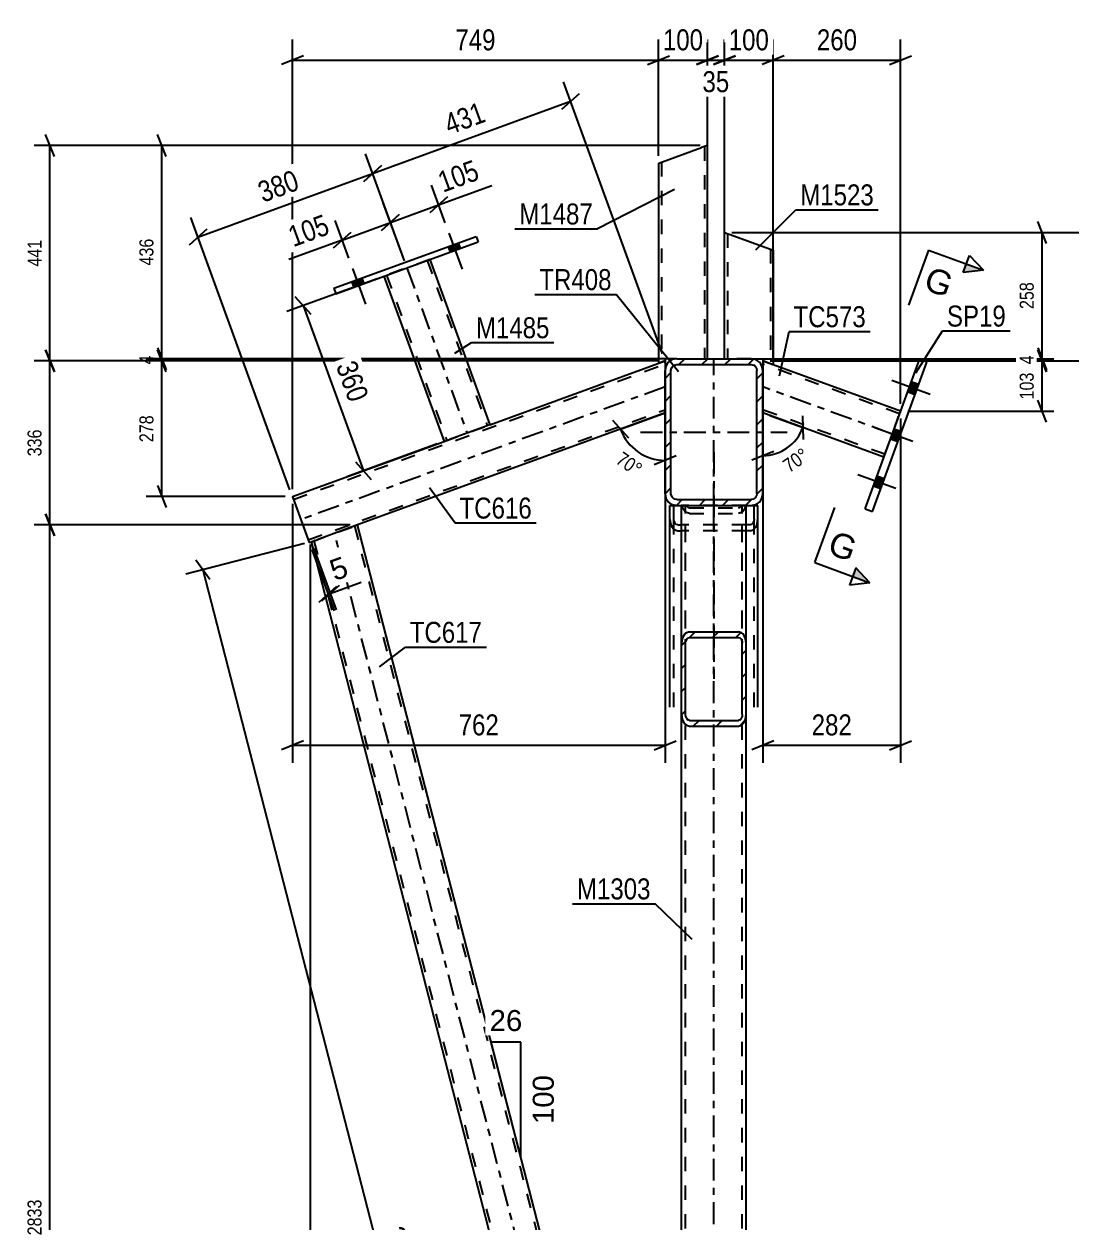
# Model space of a CAD drawing. Header units: millimetres. Extents: x 0 to 1189, y 0 to 841.
# Drawn here: x 122 to 264.8, y 187.4 to 350.7 of the extents above; entities that cross this region are included whole.
import ezdxf

# ---------------------------------------------------------------- set-up
doc = ezdxf.new("R2010")
doc.units = ezdxf.units.MM
doc.linetypes.add('DXK_LINE_DOT2', pattern=[3.9198, 1.9599, -1.9599])
doc.linetypes.add('DXK_LINE_DOT3', pattern=[5.9187, 2.979, -0.9799, 0.9799, -0.9799])
doc.styles.add('Arial', font='ARIAL.TTF', dxfattribs={"height": 0.2})
doc.styles.add('Arial Narrow', font='ARIALN.TTF', dxfattribs={"height": 0.2})

# ---------------------------------------------------------------- blocks, each defined once
blk = doc.blocks.new('Part-814467843-2457 - 2437')
at = {"color": 2, "linetype": 'Continuous'}
for p, q in [((210.14, 257.6), (210.14, 285.08)), ((210.14, 285.08), (211.08, 285.08)), ((210.68, 283.2), (210.68, 285.08)), ((221.21, 285.08), (221.61, 285.08)), ((221.61, 283.2), (221.61, 285.08)), ((221.61, 285.08), (222.14, 285.08)), ((222.14, 257.6), (222.14, 285.08)), ((210.14, 283.2), (210.23, 282.6)), ((210.72, 282.9), (210.68, 283.2)), ((221.61, 283.2), (221.57, 282.9)), ((222.06, 282.6), (222.14, 283.2)), ((210.8, 281.76), (211.21, 281.64)), ((211.21, 282.42), (211.01, 282.48)), ((211.21, 282.42), (211.74, 282.42)), ((211.21, 281.64), (211.74, 281.64)), ((221.08, 282.42), (220.54, 282.42)), ((221.08, 281.64), (220.54, 281.64)), ((221.28, 282.48), (221.08, 282.42)), ((221.08, 281.64), (221.49, 281.76))]:
    blk.add_line(p, q, dxfattribs=at)
at = {"color": 7, "linetype": 'DXK_LINE_DOT2'}
for p, q in [((211.08, 285.08), (221.21, 285.08)), ((221.61, 285.08), (221.83, 285.08)), ((210.68, 257.6), (210.68, 283.2)), ((221.61, 257.6), (221.61, 283.2)), ((220.54, 282.42), (211.74, 282.42)), ((220.54, 281.64), (211.74, 281.64))]:
    blk.add_line(p, q, dxfattribs=at)
at = {"color": 2, "linetype": 'Continuous'}
for centre, radius, start, end in [((211.6, 282.93), 1.42, 193.2949, 235.5336), ((211.41, 283.06), 0.709, 193.2949, 235.5336), ((220.88, 283.06), 0.709, 304.4664, 346.7051), ((220.68, 282.93), 1.42, 304.4664, 346.7051)]:
    blk.add_arc(centre, radius, start, end, dxfattribs=at)
blk = doc.blocks.new('Part-814467843-2467 - 2437')
at = {"color": 7, "linetype": 'DXK_LINE_DOT2'}
for p, q in [((158.8, 285.9), (209.48, 304.36)), ((209.48, 304.54), (209.48, 304.79)), ((209.48, 303.48), (209.48, 297.69)), ((160.81, 280.39), (209.48, 298.12)), ((179.34, 293.81), (185.6, 296.09)), ((158.66, 286.28), (158.69, 286.22)), ((158.69, 286.22), (158.75, 286.06)), ((161.25, 280.13), (167.55, 282.42))]:
    blk.add_line(p, q, dxfattribs=at)
at = {"color": 2, "linetype": 'Continuous'}
for p, q in [((185.6, 296.09), (209.48, 304.79)), ((209.48, 304.79), (209.48, 304.72)), ((209.48, 304.72), (209.48, 304.54)), ((209.48, 304.54), (209.48, 303.48)), ((209.48, 297.69), (167.55, 282.42)), ((158.66, 286.28), (179.34, 293.81)), ((158.66, 286.28), (158.94, 285.53)), ((158.94, 285.53), (160.95, 280.02)), ((160.95, 280.02), (161.25, 280.13))]:
    blk.add_line(p, q, dxfattribs=at)
at = {"color": 7, "linetype": 'DXK_LINE_DOT3'}
blk.add_line((209.48, 301.24), (159.81, 283.15), dxfattribs=at)
blk = doc.blocks.new('Bolt-814467843-2628 - 2437')
at = {"linetype": 'Continuous'}
for points in [[(181.27, 320.87), (179.89, 320.37), (180.16, 319.62), (181.54, 320.12)], [(168.11, 316.08), (166.73, 315.58), (167.01, 314.83), (168.38, 315.33)]]:
    blk.add_hatch(color=1, dxfattribs=at).paths.add_polyline_path(points)
at = {"color": 1, "linetype": 'Continuous'}
for p, q in [((180.01, 322.19), (181.79, 317.3)), ((179.89, 320.37), (180.16, 319.62)), ((181.27, 320.87), (181.54, 320.12)), ((166.85, 317.4), (168.63, 312.51)), ((166.73, 315.58), (167.01, 314.83)), ((168.11, 316.08), (168.38, 315.33))]:
    blk.add_line(p, q, dxfattribs=at)
blk = doc.blocks.new('Part-814467843-2532 - 2437')
at = {"color": 2, "linetype": 'Continuous'}
for p, q in [((222.81, 304.79), (222.81, 303.94)), ((222.81, 303.94), (222.81, 303.48)), ((241.6, 297.95), (224.24, 304.27)), ((239.32, 291.68), (222.81, 297.69))]:
    blk.add_line(p, q, dxfattribs=at)
at = {"color": 7, "linetype": 'DXK_LINE_DOT2'}
for p, q in [((224.24, 304.27), (222.81, 304.79)), ((222.81, 304.79), (222.81, 304.72)), ((222.81, 304.72), (222.81, 304.36)), ((241.47, 297.57), (222.81, 304.36)), ((222.81, 303.48), (222.81, 297.69)), ((239.46, 292.06), (222.81, 298.12)), ((239.32, 291.68), (241.6, 297.95))]:
    blk.add_line(p, q, dxfattribs=at)
at = {"color": 7, "linetype": 'DXK_LINE_DOT3'}
blk.add_line((240.46, 294.82), (222.81, 301.24), dxfattribs=at)
blk = doc.blocks.new('Part-814467843-2537 - 2437')
at = {"color": 2, "linetype": 'Continuous'}
for p, q in [((236.76, 284.63), (244.17, 305)), ((237.76, 284.27), (245.17, 304.63)), ((245.17, 304.63), (244.17, 305)), ((236.76, 284.63), (237.76, 284.27))]:
    blk.add_line(p, q, dxfattribs=at)
blk = doc.blocks.new('Part-814467843-2538 - 2437')
at = {"linetype": 'Continuous'}
h = blk.add_hatch(dxfattribs=at)
h.set_pattern_fill('', scale=0.7, style=0, pattern_type=0)
h.set_pattern_definition([(45, (211.744, 256.5595), (-1.57154, 1.57154), [])])
h.paths.add_polyline_path([(211.74, 266.29), (211.74, 256.56), (211.83, 255.96), (212.06, 255.46), (212.4, 255.12), (212.81, 255), (219.48, 255), (219.89, 255.12), (220.23, 255.46), (220.46, 255.96), (220.54, 256.56), (220.54, 266.29), (220.46, 266.89), (220.23, 267.39), (219.89, 267.73), (219.48, 267.85), (212.81, 267.85), (212.4, 267.73), (212.06, 267.39), (211.83, 266.89)])
h.paths.add_polyline_path([(212.43, 266.84), (212.61, 267.01), (212.81, 267.07), (219.48, 267.07), (219.68, 267.01), (219.85, 266.84), (219.97, 266.59), (220.01, 266.29), (220.01, 256.56), (219.97, 256.26), (219.85, 256.01), (219.68, 255.84), (219.48, 255.78), (212.81, 255.78), (212.61, 255.84), (212.43, 256.01), (212.32, 256.26), (212.28, 256.56), (212.28, 266.29), (212.32, 266.59)])
at = {"color": 7, "linetype": 'DXK_LINE_DOT3'}
blk.add_line((216.14, 292.36), (216.14, 261.43), dxfattribs=at)
at = {"color": 2, "linetype": 'Continuous'}
for p, q in [((211.74, 266.29), (211.74, 285.08)), ((220.54, 266.29), (220.54, 285.08)), ((211.83, 266.89), (211.74, 266.29)), ((211.74, 256.56), (211.74, 266.29)), ((212.28, 266.29), (212.32, 266.59)), ((212.28, 256.56), (212.28, 266.29)), ((212.81, 267.85), (212.4, 267.73)), ((212.61, 267.01), (212.81, 267.07)), ((212.81, 267.85), (219.48, 267.85)), ((212.81, 267.07), (219.48, 267.07)), ((219.89, 267.73), (219.48, 267.85)), ((219.48, 267.07), (219.68, 267.01)), ((219.97, 266.59), (220.01, 266.29)), ((220.01, 256.56), (220.01, 266.29)), ((220.54, 266.29), (220.46, 266.89)), ((220.54, 256.56), (220.54, 266.29)), ((211.74, 256.56), (211.83, 255.96)), ((212.32, 256.26), (212.28, 256.56)), ((220.01, 256.56), (219.97, 256.26)), ((220.46, 255.96), (220.54, 256.56)), ((212.4, 255.12), (212.81, 255)), ((212.81, 255.78), (212.61, 255.84)), ((212.81, 255.78), (219.48, 255.78)), ((212.81, 255), (219.48, 255)), ((219.68, 255.84), (219.48, 255.78)), ((219.48, 255), (219.89, 255.12))]:
    blk.add_line(p, q, dxfattribs=at)
at = {"color": 7, "linetype": 'DXK_LINE_DOT2'}
for p, q in [((211.74, 285.08), (220.54, 285.08)), ((211.83, 284.94), (211.81, 285.08)), ((212.28, 256.56), (212.28, 285.08)), ((212.39, 285.08), (212.43, 284.98)), ((212.43, 284.98), (212.61, 284.82)), ((212.61, 284.82), (212.81, 284.76)), ((212.81, 284.76), (219.48, 284.76)), ((219.48, 284.76), (219.68, 284.82)), ((219.68, 284.82), (219.85, 284.98)), ((219.85, 284.98), (219.9, 285.08)), ((220.01, 256.56), (220.01, 285.08)), ((220.48, 285.08), (220.46, 284.94)), ((212.81, 283.98), (212.4, 284.1)), ((212.81, 283.98), (219.48, 283.98)), ((219.89, 284.1), (219.48, 283.98)), ((211.74, 256.56), (211.74, 266.29)), ((220.54, 256.56), (220.54, 266.29))]:
    blk.add_line(p, q, dxfattribs=at)
for centre, start, end in [((213.2, 285.26), 193.2949, 235.5336), ((219.08, 285.26), 304.4664, 346.7051)]:
    blk.add_arc(centre, 1.42, start, end, dxfattribs=at)
at = {"color": 2, "linetype": 'Continuous'}
for centre, radius, start, end in [((213.2, 266.56), 1.42, 124.4664, 166.7051), ((213.01, 266.43), 0.709, 124.4664, 166.7051), ((219.28, 266.43), 0.709, 13.2949, 55.5336), ((219.08, 266.56), 1.42, 13.2949, 55.5336), ((213.2, 256.29), 1.42, 193.2949, 235.5336), ((213.01, 256.42), 0.709, 193.2949, 235.5336), ((219.28, 256.42), 0.709, 304.4664, 346.7051), ((219.08, 256.29), 1.42, 304.4664, 346.7051)]:
    blk.add_arc(centre, radius, start, end, dxfattribs=at)
blk = doc.blocks.new('Bolt-814467843-2550 - 2437')
at = {"linetype": 'Continuous'}
for points in [[(243.55, 300.18), (244.05, 301.56), (243.05, 301.93), (242.55, 300.55)], [(243.55, 300.18), (244.05, 301.56), (243.05, 301.93), (242.55, 300.55)], [(243.55, 300.18), (244.05, 301.56), (243.05, 301.93), (242.55, 300.55)], [(241.22, 293.76), (241.72, 295.14), (240.72, 295.5), (240.21, 294.13)], [(241.22, 293.76), (241.72, 295.14), (240.72, 295.5), (240.21, 294.13)], [(238.88, 287.34), (239.38, 288.72), (238.38, 289.08), (237.88, 287.7)], [(238.88, 287.34), (239.38, 288.72), (238.38, 289.08), (237.88, 287.7)], [(238.88, 287.34), (239.38, 288.72), (238.38, 289.08), (237.88, 287.7)]]:
    blk.add_hatch(color=1, dxfattribs=at).paths.add_polyline_path(points)
at = {"color": 1, "linetype": 'Continuous'}
for p, q in [((245.62, 300.21), (240.42, 302.1)), ((245.62, 300.21), (240.42, 302.1)), ((245.62, 300.21), (240.42, 302.1)), ((244.05, 301.56), (243.05, 301.93)), ((244.05, 301.56), (243.05, 301.93)), ((244.05, 301.56), (243.05, 301.93)), ((243.55, 300.18), (242.55, 300.55)), ((243.55, 300.18), (242.55, 300.55)), ((243.55, 300.18), (242.55, 300.55)), ((243.28, 293.79), (238.08, 295.68)), ((243.28, 293.79), (238.08, 295.68)), ((241.22, 293.76), (240.21, 294.13)), ((241.22, 293.76), (240.21, 294.13)), ((241.72, 295.14), (240.72, 295.5)), ((241.72, 295.14), (240.72, 295.5)), ((240.95, 287.37), (235.75, 289.26)), ((240.95, 287.37), (235.75, 289.26)), ((240.95, 287.37), (235.75, 289.26)), ((238.88, 287.34), (237.88, 287.7)), ((238.88, 287.34), (237.88, 287.7)), ((238.88, 287.34), (237.88, 287.7)), ((239.38, 288.72), (238.38, 289.08)), ((239.38, 288.72), (238.38, 289.08)), ((239.38, 288.72), (238.38, 289.08))]:
    blk.add_line(p, q, dxfattribs=at)
blk = doc.blocks.new('Part-814467843-2674 - 2437')
at = {"color": 2, "linetype": 'Continuous'}
for p, q in [((217.57, 305.08), (217.57, 322.3)), ((217.57, 322.3), (217.63, 322.28)), ((217.63, 322.28), (217.81, 322.22)), ((217.81, 322.22), (218.37, 322.01)), ((218.37, 322.01), (224.24, 319.87)), ((224.24, 319.87), (224.24, 304.27)), ((221.21, 305.08), (222.81, 305.08)), ((222.81, 305.08), (222.81, 304.79)), ((222.81, 304.79), (224.18, 304.29)), ((224.24, 304.27), (224.18, 304.29))]:
    blk.add_line(p, q, dxfattribs=at)
at = {"color": 7, "linetype": 'DXK_LINE_DOT2'}
for p, q in [((217.81, 322.22), (218.22, 322.07)), ((217.97, 322.16), (217.97, 305.08)), ((217.97, 322.16), (218, 322.14)), ((218.07, 322.12), (218.37, 322.01)), ((223.84, 320.02), (223.84, 304.41)), ((221.21, 305.08), (217.57, 305.08))]:
    blk.add_line(p, q, dxfattribs=at)
blk = doc.blocks.new('Part-814467843-2551 - 2437')
at = {"color": 2, "linetype": 'Continuous'}
for p, q in [((164.29, 314.69), (183.71, 321.76)), ((164.56, 313.94), (183.98, 321.01)), ((183.71, 321.76), (183.98, 321.01)), ((164.29, 314.69), (164.56, 313.94))]:
    blk.add_line(p, q, dxfattribs=at)
blk = doc.blocks.new('Part-814467843-2633 - 2437')
at = {"color": 7, "linetype": 'DXK_LINE_DOT2'}
for p, q in [((220.54, 285.08), (211.74, 285.08)), ((211.74, 256.56), (211.74, 285.08)), ((212.28, 92.41), (212.28, 285.08)), ((220.01, 92.41), (220.01, 285.08)), ((220.54, 256.56), (220.54, 285.08)), ((211.74, 92.41), (211.74, 120.93)), ((220.54, 92.41), (220.54, 120.93)), ((220.54, 92.41), (211.74, 92.41))]:
    blk.add_line(p, q, dxfattribs=at)
at = {"color": 7, "linetype": 'DXK_LINE_DOT3'}
blk.add_line((216.14, 92.41), (216.14, 285.08), dxfattribs=at)
at = {"color": 2, "linetype": 'Continuous'}
for p, q in [((211.74, 120.93), (211.74, 256.56)), ((220.54, 120.93), (220.54, 256.56))]:
    blk.add_line(p, q, dxfattribs=at)
blk = doc.blocks.new('Part-814467843-2577 - 2437')
at = {"linetype": 'Continuous'}
h = blk.add_hatch(dxfattribs=at)
h.set_pattern_fill('', scale=0.7, style=0, pattern_type=0)
h.set_pattern_definition([(45, (209.4774, 286.6787), (-1.57154, 1.57154), [])])
h.paths.add_polyline_path([(209.48, 303.48), (209.48, 286.68), (209.6, 286.07), (209.95, 285.55), (210.47, 285.2), (211.08, 285.08), (221.21, 285.08), (221.82, 285.2), (222.34, 285.55), (222.69, 286.07), (222.81, 286.68), (222.81, 303.48), (222.69, 304.09), (222.34, 304.61), (221.82, 304.96), (221.21, 305.08), (211.08, 305.08), (210.47, 304.96), (209.95, 304.61), (209.6, 304.09)])
h.paths.add_polyline_path([(210.51, 304.04), (210.77, 304.22), (211.08, 304.28), (221.21, 304.28), (221.52, 304.22), (221.78, 304.04), (221.95, 303.78), (222.01, 303.48), (222.01, 286.68), (221.95, 286.37), (221.78, 286.11), (221.52, 285.94), (221.21, 285.88), (211.08, 285.88), (210.77, 285.94), (210.51, 286.11), (210.34, 286.37), (210.28, 286.68), (210.28, 303.48), (210.34, 303.78)])
at = {"color": 2, "linetype": 'Continuous'}
for p, q in [((209.6, 304.09), (209.48, 303.48)), ((211.08, 305.08), (210.47, 304.96)), ((210.77, 304.22), (211.08, 304.28)), ((211.08, 305.08), (221.21, 305.08)), ((211.08, 304.28), (221.21, 304.28)), ((221.82, 304.96), (221.21, 305.08)), ((221.21, 304.28), (221.52, 304.22)), ((222.81, 303.48), (222.69, 304.09)), ((209.48, 286.68), (209.48, 303.48)), ((210.28, 303.48), (210.34, 303.78)), ((210.28, 286.68), (210.28, 303.48)), ((221.95, 303.78), (222.01, 303.48)), ((222.01, 286.68), (222.01, 303.48)), ((222.81, 286.68), (222.81, 303.48)), ((209.48, 286.68), (209.6, 286.07)), ((210.34, 286.37), (210.28, 286.68)), ((211.08, 285.88), (210.77, 285.94)), ((211.08, 285.88), (221.21, 285.88)), ((221.52, 285.94), (221.21, 285.88)), ((222.01, 286.68), (221.95, 286.37)), ((222.69, 286.07), (222.81, 286.68)), ((210.47, 285.2), (211.08, 285.08)), ((211.08, 285.08), (221.21, 285.08)), ((221.21, 285.08), (221.82, 285.2))]:
    blk.add_line(p, q, dxfattribs=at)
at = {"color": 7, "linetype": 'DXK_LINE_DOT3'}
for p, q in [((216.14, 285.08), (216.14, 305.08)), ((206.14, 295.08), (226.14, 295.08))]:
    blk.add_line(p, q, dxfattribs=at)
at = {"color": 2, "linetype": 'Continuous'}
for centre, radius, start, end in [((211.08, 303.48), 1.6, 112.5, 157.5), ((211.08, 303.48), 0.8, 112.5, 157.5), ((221.21, 303.48), 0.8, 22.5, 67.5), ((221.21, 303.48), 1.6, 22.5, 67.5), ((211.08, 286.68), 1.6, 202.5, 247.5), ((211.08, 286.68), 0.8, 202.5, 247.5), ((221.21, 286.68), 0.8, 292.5, 337.5), ((221.21, 286.68), 1.6, 292.5, 337.5)]:
    blk.add_arc(centre, radius, start, end, dxfattribs=at)
blk = doc.blocks.new('Part-814467843-2597 - 2437')
at = {"color": 2, "linetype": 'Continuous'}
for p, q in [((167.55, 282.42), (162.01, 280.4)), ((211.74, 111.21), (167.55, 282.42)), ((161.25, 280.13), (161.31, 280.15)), ((209.71, 92.41), (161.25, 280.13)), ((161.31, 280.15), (162.01, 280.4)), ((209.71, 92.41), (211.08, 92.41))]:
    blk.add_line(p, q, dxfattribs=at)
at = {"color": 7, "linetype": 'DXK_LINE_DOT3'}
blk.add_line((211.74, 97.87), (164.4, 281.27), dxfattribs=at)
at = {"color": 7, "linetype": 'DXK_LINE_DOT2'}
for p, q in [((211.74, 109.61), (167.17, 282.28)), ((167.49, 282.4), (167.55, 282.42)), ((161.48, 280.21), (162.01, 280.4)), ((161.66, 280.28), (161.63, 280.27)), ((161.63, 280.27), (161.66, 280.28)), ((210.12, 92.41), (161.63, 280.27)), ((161.72, 280.3), (161.66, 280.28)), ((211.74, 92.41), (211.74, 111.21)), ((211.08, 92.41), (211.74, 92.41))]:
    blk.add_line(p, q, dxfattribs=at)
blk = doc.blocks.new('Bolt-814467843-2598 - 2437')
at = {"linetype": 'Continuous'}
for points in [[(181.27, 320.87), (179.89, 320.37), (180.16, 319.62), (181.54, 320.12)], [(168.11, 316.08), (166.73, 315.58), (167.01, 314.83), (168.38, 315.33)]]:
    blk.add_hatch(color=1, dxfattribs=at).paths.add_polyline_path(points)
at = {"color": 1, "linetype": 'Continuous'}
for p, q in [((180.01, 322.19), (181.79, 317.3)), ((179.89, 320.37), (180.16, 319.62)), ((181.27, 320.87), (181.54, 320.12)), ((166.85, 317.4), (168.63, 312.51)), ((166.73, 315.58), (167.01, 314.83)), ((168.11, 316.08), (168.38, 315.33))]:
    blk.add_line(p, q, dxfattribs=at)
blk = doc.blocks.new('Part-814467843-2659 - 2437')
at = {"color": 2, "linetype": 'Continuous'}
for p, q in [((208.65, 331.76), (214.45, 333.88)), ((215.25, 334.17), (214.45, 333.88)), ((215.25, 305.08), (215.25, 334.17)), ((208.59, 331.74), (208.65, 331.76)), ((208.59, 331.74), (208.59, 304.46)), ((209.48, 304.79), (208.59, 304.46)), ((211.08, 305.08), (209.48, 305.08)), ((209.48, 305.08), (209.48, 304.79))]:
    blk.add_line(p, q, dxfattribs=at)
at = {"color": 7, "linetype": 'DXK_LINE_DOT2'}
for p, q in [((214.85, 334.02), (214.85, 305.08)), ((208.99, 331.89), (209.02, 331.9)), ((208.99, 331.89), (208.99, 304.61)), ((211.08, 305.08), (215.25, 305.08))]:
    blk.add_line(p, q, dxfattribs=at)
blk = doc.blocks.new('Part-814467843-2685 - 2437')
at = {"color": 7, "linetype": 'DXK_LINE_DOT2'}
for p, q in [((177.4, 318.62), (171.14, 316.34)), ((177.41, 318.61), (177.4, 318.62)), ((177.4, 318.62), (177.41, 318.61)), ((177.03, 318.48), (185.23, 295.95)), ((171.14, 316.34), (171.14, 316.33)), ((171.14, 316.33), (171.14, 316.34)), ((171.51, 316.48), (179.71, 293.95)), ((179.82, 293.99), (179.95, 294.03)), ((179.71, 293.95), (179.74, 293.96)), ((179.74, 293.96), (179.8, 293.98)), ((179.8, 293.98), (179.82, 293.99))]:
    blk.add_line(p, q, dxfattribs=at)
at = {"color": 2, "linetype": 'Continuous'}
for p, q in [((177.41, 318.61), (185.6, 296.09)), ((171.14, 316.33), (179.34, 293.81)), ((185.6, 296.09), (180.09, 294.08)), ((179.34, 293.81), (180.09, 294.08))]:
    blk.add_line(p, q, dxfattribs=at)
at = {"color": 7, "linetype": 'DXK_LINE_DOT3'}
blk.add_line((174.27, 317.48), (182.47, 294.95), dxfattribs=at)
blk = doc.blocks.new('AngleDimension-814467843-2730 - 2437')
at = {"color": 7, "linetype": 'Continuous'}
for p, q in [((203.41, 295.48), (209.48, 297.69)), ((208.54, 297.35), (203.41, 295.48)), ((209.48, 291.24), (209.48, 297.69)), ((202.33, 296.69), (204.49, 294.28)), ((210.98, 291.84), (207.98, 290.64))]:
    blk.add_line(p, q, dxfattribs=at)
blk.add_arc((209.48, 297.69), 6.46, 200.0115, 270, dxfattribs=at)
at = {"color": 0}
blk.add_wipeout([(205.59, 288.38), (207.19, 290.68), (203.67, 293.15), (202.06, 290.85)], dxfattribs=at)
at = {"color": 3, "style": 'Arial Narrow'}
blk.add_text('70°', height=1.909, rotation=-34.9963, dxfattribs=at).set_placement((202.62, 290.95))
blk = doc.blocks.new('StraightDimension-814467843-7491 - 2437')
at = {"color": 7, "linetype": 'Continuous'}
for p, q in [((126.19, 280.92), (124.99, 283.92)), ((166.55, 282.42), (123.44, 282.42)), ((125.59, 93.59), (125.59, 282.42)), ((124.99, 95.09), (126.19, 92.09)), ((215.29, 93.59), (123.44, 93.59))]:
    blk.add_line(p, q, dxfattribs=at)
at = {"color": 0}
blk.add_wipeout([(124.84, 190.84), (122.04, 190.84), (122.04, 185.17), (124.84, 185.17)], dxfattribs=at)
at = {"color": 3, "style": 'Arial Narrow'}
blk.add_text('2833', height=1.909, rotation=90.0002, dxfattribs=at).set_placement((124.44, 185.57))
blk = doc.blocks.new('StraightDimension-814467843-3031 - 2437')
at = {"color": 7, "linetype": 'Continuous'}
for p, q in [((224.24, 305.27), (224.24, 348.63)), ((241.6, 298.95), (241.6, 348.63)), ((225.74, 346.38), (222.74, 345.18)), ((240.1, 345.18), (243.1, 346.38)), ((224.24, 345.78), (241.6, 345.78))]:
    blk.add_line(p, q, dxfattribs=at)
at = {"color": 0}
blk.add_wipeout([(236.26, 346.53), (236.26, 350.73), (229.58, 350.73), (229.58, 346.53)], dxfattribs=at)
at = {"color": 3, "style": 'Arial Narrow'}
blk.add_text('260', height=2.863, dxfattribs=at).set_placement((230.18, 347.13))
blk = doc.blocks.new('StraightDimension-814467843-14315 - 2437')
at = {"color": 7, "linetype": 'Continuous'}
for p, q in [((222.81, 302.48), (222.81, 249.98)), ((241.6, 296.95), (241.6, 249.98)), ((224.31, 252.98), (221.31, 251.78)), ((222.81, 252.38), (241.6, 252.38)), ((240.1, 251.78), (243.1, 252.98))]:
    blk.add_line(p, q, dxfattribs=at)
at = {"color": 0}
blk.add_wipeout([(235.55, 253.13), (235.55, 257.33), (228.87, 257.33), (228.87, 253.13)], dxfattribs=at)
at = {"color": 3, "style": 'Arial Narrow'}
blk.add_text('282', height=2.863, dxfattribs=at).set_placement((229.47, 253.73))
blk = doc.blocks.new('AngleDimension-814467843-2734 - 2437')
at = {"color": 7, "linetype": 'Continuous'}
for p, q in [((228.27, 295.71), (222.81, 297.69)), ((222.81, 291.88), (222.81, 297.69)), ((223.75, 297.35), (228.27, 295.71)), ((228.22, 297.32), (228.32, 294.09)), ((221.31, 291.28), (224.31, 292.48))]:
    blk.add_line(p, q, dxfattribs=at)
blk.add_arc((222.81, 297.69), 5.81, 270, 340.0001, dxfattribs=at)
at = {"color": 0}
blk.add_wipeout([(229.86, 291.38), (228.25, 293.67), (224.73, 291.21), (226.33, 288.91)], dxfattribs=at)
at = {"color": 3, "style": 'Arial Narrow'}
blk.add_text('70°', height=1.909, rotation=35.002, dxfattribs=at).set_placement((226.43, 289.47))
blk = doc.blocks.new('StraightDimension-814467843-7489 - 2437')
at = {"color": 7, "linetype": 'Continuous'}
for p, q in [((126.19, 332.67), (124.99, 335.67)), ((214.25, 334.17), (123.44, 334.17)), ((125.59, 304.79), (125.59, 334.17)), ((124.99, 306.29), (126.19, 303.29)), ((208.48, 304.79), (123.44, 304.79))]:
    blk.add_line(p, q, dxfattribs=at)
at = {"color": 0}
blk.add_wipeout([(124.84, 321.71), (122.04, 321.71), (122.04, 317.25), (124.84, 317.25)], dxfattribs=at)
at = {"color": 3, "style": 'Arial Narrow'}
blk.add_text('441', height=1.909, rotation=90.0002, dxfattribs=at).set_placement((124.44, 317.65))
blk = doc.blocks.new('StraightDimension-814467843-2991 - 2437')
at = {"color": 7, "linetype": 'Continuous'}
for p, q in [((208.59, 332.74), (208.59, 348.63)), ((215.25, 320.88), (215.25, 348.63)), ((207.09, 345.18), (210.09, 346.38)), ((216.75, 346.38), (213.75, 345.18)), ((208.59, 345.78), (215.25, 345.78))]:
    blk.add_line(p, q, dxfattribs=at)
at = {"color": 0}
blk.add_wipeout([(215.26, 346.53), (215.26, 350.73), (208.58, 350.73), (208.58, 346.53)], dxfattribs=at)
at = {"color": 3, "style": 'Arial Narrow'}
blk.add_text('100', height=2.863, dxfattribs=at).set_placement((209.18, 347.13))
blk = doc.blocks.new('StraightDimension-814467843-3065 - 2437')
at = {"color": 7, "linetype": 'Continuous'}
for p, q in [((140.25, 306.58), (141.45, 303.58)), ((141.45, 303.29), (140.25, 306.29)), ((210.08, 305.08), (138.7, 305.08)), ((208.48, 304.79), (138.7, 304.79)), ((140.85, 304.79), (140.85, 305.08))]:
    blk.add_line(p, q, dxfattribs=at)
at = {"color": 0}
blk.add_wipeout([(140.1, 305.94), (137.3, 305.94), (137.3, 303.92), (140.1, 303.92)], dxfattribs=at)
at = {"color": 3, "style": 'Arial Narrow'}
blk.add_text('4', height=1.91, rotation=90.0002, dxfattribs=at).set_placement((139.7, 304.32))
blk = doc.blocks.new('StraightDimension-814467843-3018 - 2437')
at = {"color": 7, "linetype": 'Continuous'}
for p, q in [((217.57, 320.88), (217.57, 348.63)), ((224.24, 305.27), (224.24, 348.63)), ((216.07, 345.18), (219.07, 346.38)), ((225.74, 346.38), (222.74, 345.18)), ((217.57, 345.78), (224.24, 345.78))]:
    blk.add_line(p, q, dxfattribs=at)
at = {"color": 0}
blk.add_wipeout([(224.25, 346.53), (224.25, 350.73), (217.56, 350.73), (217.56, 346.53)], dxfattribs=at)
at = {"color": 3, "style": 'Arial Narrow'}
blk.add_text('100', height=2.863, dxfattribs=at).set_placement((218.16, 347.13))
blk = doc.blocks.new('StraightDimension-814467843-2974 - 2437')
at = {"color": 7, "linetype": 'Continuous'}
for p, q in [((158.66, 287.28), (158.66, 348.63)), ((208.59, 332.74), (208.59, 348.63)), ((160.16, 346.38), (157.16, 345.18)), ((207.09, 345.18), (210.09, 346.38)), ((158.66, 345.78), (208.59, 345.78))]:
    blk.add_line(p, q, dxfattribs=at)
at = {"color": 0}
blk.add_wipeout([(186.97, 346.53), (186.97, 350.73), (180.28, 350.73), (180.28, 346.53)], dxfattribs=at)
at = {"color": 3, "style": 'Arial Narrow'}
blk.add_text('749', height=2.863, dxfattribs=at).set_placement((180.88, 347.13))
blk = doc.blocks.new('StraightDimension-814467843-3139 - 2437')
at = {"color": 7, "linetype": 'Continuous'}
for p, q in [((261.5, 320.8), (260.3, 323.8)), ((218.57, 322.3), (262.5, 322.3)), ((260.9, 305.08), (260.9, 322.3)), ((260.3, 306.58), (261.5, 303.58)), ((222.21, 305.08), (262.5, 305.08))]:
    blk.add_line(p, q, dxfattribs=at)
at = {"color": 0}
blk.add_wipeout([(260.15, 315.92), (257.35, 315.92), (257.35, 311.46), (260.15, 311.46)], dxfattribs=at)
at = {"color": 3, "style": 'Arial Narrow'}
blk.add_text('258', height=1.909, rotation=90.0002, dxfattribs=at).set_placement((259.75, 311.86))
blk = doc.blocks.new('StraightDimension-814467843-3104 - 2437')
at = {"color": 7, "linetype": 'Continuous'}
for p, q in [((260.3, 306.29), (261.5, 303.29)), ((223.81, 304.79), (262.5, 304.79)), ((260.9, 297.95), (260.9, 304.79)), ((261.5, 296.45), (260.3, 299.45)), ((242.6, 297.95), (262.5, 297.95))]:
    blk.add_line(p, q, dxfattribs=at)
at = {"color": 0}
blk.add_wipeout([(260.15, 303.6), (257.35, 303.6), (257.35, 299.14), (260.15, 299.14)], dxfattribs=at)
at = {"color": 3, "style": 'Arial Narrow'}
blk.add_text('103', height=1.909, rotation=90.0002, dxfattribs=at).set_placement((259.75, 299.54))
blk = doc.blocks.new('StraightDimension-814467843-2740 - 2437')
at = {"color": 7, "linetype": 'Continuous'}
for p, q in [((209.48, 303.79), (209.48, 249.98)), ((158.66, 285.28), (158.66, 249.98)), ((160.16, 252.98), (157.16, 251.78)), ((158.66, 252.38), (209.48, 252.38)), ((207.98, 251.78), (210.98, 252.98))]:
    blk.add_line(p, q, dxfattribs=at)
at = {"color": 0}
blk.add_wipeout([(187.41, 253.13), (187.41, 257.33), (180.73, 257.33), (180.73, 253.13)], dxfattribs=at)
at = {"color": 3, "style": 'Arial Narrow'}
blk.add_text('762', height=2.863, dxfattribs=at).set_placement((181.33, 253.73))
blk = doc.blocks.new('StraightDimension-814467843-2796 - 2437')
at = {"color": 7, "linetype": 'Continuous'}
for p, q in [((280.51, 320.8), (279.31, 323.8)), ((218.57, 322.3), (282.31, 322.3)), ((279.91, 304.79), (279.91, 322.3)), ((279.31, 306.29), (280.51, 303.29)), ((223.81, 304.79), (282.31, 304.79))]:
    blk.add_line(p, q, dxfattribs=at)
at = {"color": 0}
blk.add_wipeout([(279.16, 316.89), (274.96, 316.89), (274.96, 310.2), (279.16, 310.2)], dxfattribs=at)
at = {"color": 3, "style": 'Arial Narrow'}
blk.add_text('263', height=2.863, rotation=90.0002, dxfattribs=at).set_placement((278.56, 310.8))
blk = doc.blocks.new('StraightDimension-814467843-2810 - 2437')
at = {"color": 7, "linetype": 'Continuous'}
blk.add_line((223.81, 304.79), (282.31, 304.79), dxfattribs=at)
blk = doc.blocks.new('StraightDimension-814467843-2943 - 2437')
at = {"color": 7, "linetype": 'Continuous'}
blk.add_line((161.09, 279.75), (161.09, 46.12), dxfattribs=at)
blk = doc.blocks.new('StraightDimension-814467843-3008 - 2437')
at = {"color": 7, "linetype": 'Continuous'}
for p, q in [((215.25, 320.88), (215.25, 348.18)), ((217.57, 320.88), (217.57, 348.18)), ((213.75, 345.18), (216.75, 346.38)), ((219.07, 346.38), (216.07, 345.18)), ((215.25, 345.78), (217.57, 345.78))]:
    blk.add_line(p, q, dxfattribs=at)
at = {"color": 0}
blk.add_wipeout([(218.84, 340.83), (218.84, 345.03), (213.98, 345.03), (213.98, 340.83)], dxfattribs=at)
at = {"color": 3, "style": 'Arial Narrow'}
blk.add_text('35', height=2.863, dxfattribs=at).set_placement((214.58, 341.43))
blk = doc.blocks.new('StraightDimension-814467843-3045 - 2437')
at = {"color": 7, "linetype": 'Continuous'}
for p, q in [((141.45, 303.29), (140.25, 306.29)), ((208.48, 304.79), (138.7, 304.79)), ((140.85, 286.28), (140.85, 304.79)), ((140.25, 287.78), (141.45, 284.78)), ((157.66, 286.28), (138.7, 286.28))]:
    blk.add_line(p, q, dxfattribs=at)
at = {"color": 0}
blk.add_wipeout([(140.1, 297.76), (137.3, 297.76), (137.3, 293.31), (140.1, 293.31)], dxfattribs=at)
at = {"color": 3, "style": 'Arial Narrow'}
blk.add_text('278', height=1.909, rotation=90.0002, dxfattribs=at).set_placement((139.7, 293.71))
blk = doc.blocks.new('StraightDimension-814467843-10893 - 2437')
at = {"color": 7, "linetype": 'Continuous'}
for p, q in [((173.93, 318.42), (171.04, 326.34)), ((166.34, 318.81), (164.47, 323.95)), ((165.44, 321.27), (172.02, 323.67)), ((173.22, 324.74), (170.82, 322.59)), ((164.24, 320.2), (166.65, 322.35))]:
    blk.add_line(p, q, dxfattribs=at)
at = {"color": 0}
blk.add_wipeout([(164.69, 321.8), (163.26, 325.74), (156.97, 323.46), (158.41, 319.51)], dxfattribs=at)
at = {"color": 7, "linetype": 'Continuous'}
blk.add_line((165.44, 321.27), (158.17, 318.63), dxfattribs=at)
blk.add_line((165.44, 321.27), (158.17, 318.63), dxfattribs=at)
at = {"color": 3, "style": 'Arial Narrow'}
blk.add_text('105', height=2.863, rotation=20.002, dxfattribs=at).set_placement((158.77, 320.28))
blk = doc.blocks.new('StraightDimension-814467843-3087 - 2437')
at = {"color": 7, "linetype": 'Continuous'}
for p, q in [((141.45, 332.67), (140.25, 335.67)), ((214.25, 334.17), (138.7, 334.17)), ((140.85, 305.08), (140.85, 334.17)), ((140.25, 306.58), (141.45, 303.58)), ((210.08, 305.08), (138.7, 305.08))]:
    blk.add_line(p, q, dxfattribs=at)
at = {"color": 0}
blk.add_wipeout([(140.1, 321.85), (137.3, 321.85), (137.3, 317.4), (140.1, 317.4)], dxfattribs=at)
at = {"color": 3, "style": 'Arial Narrow'}
blk.add_text('436', height=1.909, rotation=90.0002, dxfattribs=at).set_placement((139.7, 317.8))
blk = doc.blocks.new('StraightDimension-814467843-3120 - 2437')
at = {"color": 7, "linetype": 'Continuous'}
for p, q in [((260.3, 306.58), (261.5, 303.58)), ((261.5, 303.29), (260.3, 306.29)), ((222.21, 305.08), (262.5, 305.08)), ((223.81, 304.79), (262.5, 304.79)), ((260.9, 304.79), (260.9, 305.08))]:
    blk.add_line(p, q, dxfattribs=at)
at = {"color": 0}
blk.add_wipeout([(260.15, 305.94), (257.35, 305.94), (257.35, 303.92), (260.15, 303.92)], dxfattribs=at)
at = {"color": 3, "style": 'Arial Narrow'}
blk.add_text('4', height=1.91, rotation=90.0002, dxfattribs=at).set_placement((259.75, 304.32))
blk = doc.blocks.new('StraightDimension-814467843-7490 - 2437')
at = {"color": 7, "linetype": 'Continuous'}
for p, q in [((126.19, 303.29), (124.99, 306.29)), ((208.48, 304.79), (123.44, 304.79)), ((125.59, 282.42), (125.59, 304.79)), ((124.99, 283.92), (126.19, 280.92)), ((166.55, 282.42), (123.44, 282.42))]:
    blk.add_line(p, q, dxfattribs=at)
at = {"color": 0}
blk.add_wipeout([(124.84, 295.83), (122.04, 295.83), (122.04, 291.38), (124.84, 291.38)], dxfattribs=at)
at = {"color": 3, "style": 'Arial Narrow'}
blk.add_text('336', height=1.909, rotation=90.0002, dxfattribs=at).set_placement((124.44, 291.78))
blk = doc.blocks.new('StraightDimension-814467843-10864 - 2437')
at = {"color": 7, "linetype": 'Continuous'}
for p, q in [((209.14, 305.73), (195.61, 342.85)), ((169.59, 330.34), (196.59, 340.18)), ((195.38, 339.1), (197.79, 341.25)), ((173.93, 318.42), (168.61, 333.02)), ((170.79, 331.42), (168.38, 329.27))]:
    blk.add_line(p, q, dxfattribs=at)
at = {"color": 0}
blk.add_wipeout([(185.97, 337.11), (184.53, 341.05), (178.25, 338.77), (179.69, 334.82)], dxfattribs=at)
at = {"color": 3, "style": 'Arial Narrow'}
blk.add_text('431', height=2.863, rotation=20.0134, dxfattribs=at).set_placement((180.05, 335.59))
blk = doc.blocks.new('StraightDimension-814467843-10865 - 2437')
at = {"color": 7, "linetype": 'Continuous'}
for p, q in [((173.93, 318.42), (168.61, 333.02)), ((145.78, 321.67), (169.59, 330.34)), ((168.38, 329.27), (170.79, 331.42)), ((158.32, 287.22), (144.8, 324.35)), ((146.98, 322.75), (144.57, 320.59))]:
    blk.add_line(p, q, dxfattribs=at)
at = {"color": 0}
blk.add_wipeout([(160.56, 327.86), (159.13, 331.8), (152.85, 329.51), (154.28, 325.57)], dxfattribs=at)
at = {"color": 3, "style": 'Arial Narrow'}
blk.add_text('380', height=2.863, rotation=20.0134, dxfattribs=at).set_placement((154.64, 326.34))
blk = doc.blocks.new('StraightDimension-814467843-10892 - 2437')
at = {"color": 7, "linetype": 'Continuous'}
for p, q in [((179.49, 323.6), (177.62, 328.74)), ((179.8, 327.14), (177.39, 324.98)), ((173.93, 318.42), (171.04, 326.34)), ((172.02, 323.67), (178.6, 326.06)), ((170.82, 322.59), (173.22, 324.74))]:
    blk.add_line(p, q, dxfattribs=at)
at = {"color": 0}
blk.add_wipeout([(185.12, 329.23), (183.68, 333.18), (177.4, 330.89), (178.83, 326.94)], dxfattribs=at)
at = {"color": 7, "linetype": 'Continuous'}
blk.add_line((178.6, 326.06), (185.87, 328.71), dxfattribs=at)
blk.add_line((178.6, 326.06), (185.87, 328.71), dxfattribs=at)
at = {"color": 3, "style": 'Arial Narrow'}
blk.add_text('105', height=2.863, rotation=20.002, dxfattribs=at).set_placement((179.19, 327.71))
blk = doc.blocks.new('StraightDimension-814467843-10902 - 2437')
at = {"color": 7, "linetype": 'Continuous'}
for p, q in [((170.2, 316), (157.88, 311.51)), ((161.21, 311.13), (159.05, 313.54)), ((160.13, 312.33), (168.33, 289.8)), ((178.4, 293.47), (166.07, 288.98)), ((167.25, 291.01), (169.41, 288.6))]:
    blk.add_line(p, q, dxfattribs=at)
at = {"color": 0}
blk.add_wipeout([(166.08, 298.18), (170.02, 299.62), (167.74, 305.9), (163.79, 304.47)], dxfattribs=at)
at = {"color": 3, "style": 'Arial Narrow'}
blk.add_text('360', height=2.863, rotation=-69.9983, dxfattribs=at).set_placement((164.56, 304.11))
blk = doc.blocks.new('StraightDimension-814467843-14724 - 2437')
at = {"color": 7, "linetype": 'Continuous'}
for p, q in [((161.29, 279.08), (164.33, 270.72)), ((161.6, 279.19), (164.64, 270.84)), ((162.31, 271.9), (164.71, 274.06)), ((165.02, 274.17), (162.61, 272.01)), ((163.51, 272.98), (163.82, 273.09))]:
    blk.add_line(p, q, dxfattribs=at)
at = {"color": 0}
blk.add_wipeout([(167.27, 275.15), (165.83, 279.09), (162.62, 277.92), (164.05, 273.98)], dxfattribs=at)
at = {"color": 7, "linetype": 'Continuous'}
blk.add_line((163.82, 273.09), (168.02, 274.62), dxfattribs=at)
blk.add_line((163.82, 273.09), (168.02, 274.62), dxfattribs=at)
at = {"color": 3, "style": 'Arial'}
blk.add_text('5', height=2.87, rotation=20.0134, dxfattribs=at).set_placement((164.41, 274.75))
blk = doc.blocks.new('AngleDimension-814467843-20026 - 2437')
at = {"color": 7, "linetype": 'Continuous'}
for p, q in [((186.36, 209.54), (185.75, 211.92)), ((189.8, 211.92), (185.75, 211.92)), ((189.8, 196.24), (185.75, 211.92)), ((189.8, 196.24), (189.8, 211.92))]:
    blk.add_line(p, q, dxfattribs=at)
at = {"color": 0}
for points in [[(190.59, 212.82), (190.59, 217.02), (184.95, 217.02), (184.95, 212.82)], [(194.9, 208.01), (190.7, 208.01), (190.7, 200.14), (194.9, 200.14)]]:
    blk.add_wipeout(points, dxfattribs=at)
at = {"color": 3, "style": 'Arial'}
blk.add_text('26', height=2.865, dxfattribs=at).set_placement((185.55, 213.42))
blk.add_text('100', height=2.865, rotation=90.0002, dxfattribs=at).set_placement((194.3, 200.74))
blk = doc.blocks.new('StraightDimension-814467843-20052 - 2437')
at = {"color": 7, "linetype": 'Continuous'}
for p, q in [((160.29, 279.88), (144.11, 275.7)), ((147.39, 275), (145.48, 277.61)), ((146.43, 276.3), (194.89, 88.59)), ((208.74, 92.16), (192.57, 87.99)), ((193.93, 89.89), (195.85, 87.28))]:
    blk.add_line(p, q, dxfattribs=at)
at = {"color": 0}
blk.add_wipeout([(172.45, 178.51), (176.52, 179.56), (174.39, 187.8), (170.32, 186.75)], dxfattribs=at)
at = {"color": 3, "style": 'Arial Narrow'}
blk.add_text('2908', height=2.863, rotation=-75.5273, dxfattribs=at).set_placement((171.06, 186.32))
blk = doc.blocks.new('Mark-814467843-2463 - 2437')
at = {"color": 0}
blk.add_wipeout([(191.31, 283.29), (191.31, 286.29), (181.45, 286.29), (181.45, 283.29)], dxfattribs=at)
blk.add_wipeout([(191.31, 283.29), (191.31, 286.29), (181.45, 286.29), (181.45, 283.29)], dxfattribs=at)
at = {"color": 30, "linetype": 'Continuous'}
for p, q in [((177.37, 287.51), (180.85, 282.69)), ((180.85, 282.69), (191.91, 282.69))]:
    blk.add_line(p, q, dxfattribs=at)
at = {"color": 3, "style": 'Arial Narrow'}
blk.add_text('TC616', height=2.863, dxfattribs=at).set_placement((181.45, 283.29))
blk = doc.blocks.new('Mark-814467843-2670 - 2437')
at = {"color": 0}
blk.add_wipeout([(237.96, 325.99), (237.96, 328.99), (227.91, 328.99), (227.91, 325.99)], dxfattribs=at)
blk.add_wipeout([(237.96, 325.99), (237.96, 328.99), (227.91, 328.99), (227.91, 325.99)], dxfattribs=at)
at = {"color": 30, "linetype": 'Continuous'}
for p, q in [((221.84, 319.95), (227.31, 325.39)), ((227.31, 325.39), (238.56, 325.39))]:
    blk.add_line(p, q, dxfattribs=at)
at = {"color": 3, "style": 'Arial Narrow'}
blk.add_text('M1523', height=2.863, dxfattribs=at).set_placement((227.91, 325.99))
blk = doc.blocks.new('SectionMark-814467843-3178 - 2437')
at = {"linetype": 'Continuous'}
blk.add_hatch(color=6, dxfattribs=at).paths.add_polyline_path([(250.14, 316.83), (250.57, 318.01), (252.92, 317.15)])
at = {"color": 6, "linetype": 'Continuous'}
for p, q in [((250.14, 316.83), (251, 319.18)), ((251, 319.18), (252.92, 317.15)), ((252.92, 317.15), (250.14, 316.83)), ((237.42, 274.55), (234.64, 274.23))]:
    blk.add_line(p, q, dxfattribs=at)
at = {"color": 0, "linetype": 'Continuous'}
for points in [[(247.96, 313.37), (249.16, 316.66), (245.75, 317.9), (244.55, 314.61)], [(234.85, 277.35), (236.05, 280.64), (232.64, 281.88), (231.44, 278.59)]]:
    blk.add_wipeout(points, dxfattribs=at)
at = {"linetype": 'Continuous'}
blk.add_hatch(color=6, dxfattribs=at).paths.add_polyline_path([(235.07, 275.41), (235.5, 276.58), (237.42, 274.55)])
at = {"color": 6, "linetype": 'Continuous'}
for p, q in [((245.4, 319.89), (242.67, 312.37)), ((245.4, 319.89), (252.92, 317.15)), ((229.9, 277.29), (232.64, 284.81)), ((229.9, 277.29), (237.42, 274.55)), ((235.5, 276.58), (234.64, 274.23)), ((237.42, 274.55), (235.5, 276.58))]:
    blk.add_line(p, q, dxfattribs=at)
at = {"color": 3, "linetype": 'Continuous', "style": 'Arial'}
for p in [(244.55, 314.61), (231.44, 278.59)]:
    blk.add_text('G', height=3.34, rotation=-20.002, dxfattribs=at).set_placement(p)
blk = doc.blocks.new('Mark-814467843-2528 - 2437')
at = {"color": 0}
blk.add_wipeout([(236.87, 309.38), (236.87, 312.38), (227, 312.38), (227, 309.38)], dxfattribs=at)
blk.add_wipeout([(236.87, 309.38), (236.87, 312.38), (227, 312.38), (227, 309.38)], dxfattribs=at)
at = {"color": 30, "linetype": 'Continuous'}
for p, q in [((225.07, 302.75), (226.4, 308.78)), ((226.4, 308.78), (237.47, 308.78))]:
    blk.add_line(p, q, dxfattribs=at)
at = {"color": 3, "style": 'Arial Narrow'}
blk.add_text('TC573', height=2.863, dxfattribs=at).set_placement((227, 309.38))
blk = doc.blocks.new('Mark-814467843-2533 - 2437')
at = {"color": 0}
blk.add_wipeout([(255.96, 309.47), (255.96, 312.47), (247.92, 312.47), (247.92, 309.47)], dxfattribs=at)
blk.add_wipeout([(255.96, 309.47), (255.96, 312.47), (247.92, 312.47), (247.92, 309.47)], dxfattribs=at)
at = {"color": 30, "linetype": 'Continuous'}
for p, q in [((243.68, 303.18), (247.32, 308.87)), ((247.32, 308.87), (256.56, 308.87))]:
    blk.add_line(p, q, dxfattribs=at)
at = {"color": 3, "style": 'Arial Narrow'}
blk.add_text('SP19', height=2.863, dxfattribs=at).set_placement((247.92, 309.47))
blk = doc.blocks.new('Mark-814467843-2573 - 2437')
at = {"color": 0}
blk.add_wipeout([(202.2, 314.44), (202.2, 317.44), (192.33, 317.44), (192.33, 314.44)], dxfattribs=at)
blk.add_wipeout([(202.2, 314.44), (202.2, 317.44), (192.33, 317.44), (192.33, 314.44)], dxfattribs=at)
at = {"color": 30, "linetype": 'Continuous'}
for p in [(191.73, 313.84), (211.29, 303.28)]:
    blk.add_line(p, (202.8, 313.84), dxfattribs=at)
at = {"color": 3, "style": 'Arial Narrow'}
blk.add_text('TR408', height=2.863, dxfattribs=at).set_placement((192.33, 314.44))
blk = doc.blocks.new('Mark-814467843-2593 - 2437')
at = {"color": 0}
blk.add_wipeout([(184.52, 266.35), (184.52, 269.35), (174.66, 269.35), (174.66, 266.35)], dxfattribs=at)
blk.add_wipeout([(184.52, 266.35), (184.52, 269.35), (174.66, 269.35), (174.66, 266.35)], dxfattribs=at)
at = {"color": 30, "linetype": 'Continuous'}
for p, q in [((170.52, 263.08), (174.06, 265.75)), ((174.06, 265.75), (185.12, 265.75))]:
    blk.add_line(p, q, dxfattribs=at)
at = {"color": 3, "style": 'Arial Narrow'}
blk.add_text('TC617', height=2.863, dxfattribs=at).set_placement((174.66, 266.35))
blk = doc.blocks.new('Mark-814467843-2629 - 2437')
at = {"color": 0}
blk.add_wipeout([(207.51, 231.37), (207.51, 234.37), (197.46, 234.37), (197.46, 231.37)], dxfattribs=at)
blk.add_wipeout([(207.51, 231.37), (207.51, 234.37), (197.46, 234.37), (197.46, 231.37)], dxfattribs=at)
at = {"color": 30, "linetype": 'Continuous'}
for p in [(196.86, 230.77), (213.18, 225.9)]:
    blk.add_line(p, (208.11, 230.77), dxfattribs=at)
at = {"color": 3, "style": 'Arial Narrow'}
blk.add_text('M1303', height=2.863, dxfattribs=at).set_placement((197.46, 231.37))
blk = doc.blocks.new('Mark-814467843-2655 - 2437')
at = {"color": 0}
blk.add_wipeout([(199.65, 323.39), (199.65, 326.39), (189.59, 326.39), (189.59, 323.39)], dxfattribs=at)
blk.add_wipeout([(199.65, 323.39), (199.65, 326.39), (189.59, 326.39), (189.59, 323.39)], dxfattribs=at)
at = {"color": 30, "linetype": 'Continuous'}
for p in [(210.76, 328.16), (188.99, 322.79)]:
    blk.add_line(p, (200.25, 322.79), dxfattribs=at)
at = {"color": 3, "style": 'Arial Narrow'}
blk.add_text('M1487', height=2.863, dxfattribs=at).set_placement((189.59, 323.39))
blk = doc.blocks.new('Mark-814467843-2681 - 2437')
at = {"color": 0}
blk.add_wipeout([(193.73, 307.88), (193.73, 310.88), (183.68, 310.88), (183.68, 307.88)], dxfattribs=at)
blk.add_wipeout([(193.73, 307.88), (193.73, 310.88), (183.68, 310.88), (183.68, 307.88)], dxfattribs=at)
at = {"color": 30, "linetype": 'Continuous'}
for p, q in [((180.8, 305.84), (183.08, 307.28)), ((183.08, 307.28), (194.33, 307.28))]:
    blk.add_line(p, q, dxfattribs=at)
at = {"color": 3, "style": 'Arial Narrow'}
blk.add_text('M1485', height=2.863, dxfattribs=at).set_placement((183.68, 307.88))

msp = doc.modelspace()

# ---------------------------------------------------------------- block references
for name in ['Part-814467843-2659 - 2437', 'Bolt-814467843-2628 - 2437', 'Bolt-814467843-2598 - 2437', 'Part-814467843-2674 - 2437', 'Part-814467843-2551 - 2437', 'Part-814467843-2685 - 2437', 'Part-814467843-2467 - 2437', 'Part-814467843-2577 - 2437', 'Part-814467843-2532 - 2437', 'Part-814467843-2537 - 2437', 'Bolt-814467843-2550 - 2437', 'Part-814467843-2538 - 2437', 'Part-814467843-2457 - 2437', 'Part-814467843-2633 - 2437', 'Part-814467843-2597 - 2437']:
    msp.add_blockref(name, (0, 0))

# ---------------------------------------------------------------- next in the draw order: block references
for name in ['StraightDimension-814467843-3031 - 2437', 'StraightDimension-814467843-7489 - 2437', 'AngleDimension-814467843-2730 - 2437', 'StraightDimension-814467843-7491 - 2437']:
    msp.add_blockref(name, (0, 0))

# ---------------------------------------------------------------- next in the draw order: block references
for name in ['StraightDimension-814467843-2991 - 2437', 'StraightDimension-814467843-3065 - 2437', 'StraightDimension-814467843-14315 - 2437']:
    msp.add_blockref(name, (0, 0))

# ---------------------------------------------------------------- next in the draw order: block references
for name in ['StraightDimension-814467843-2974 - 2437', 'StraightDimension-814467843-3018 - 2437', 'AngleDimension-814467843-2734 - 2437']:
    msp.add_blockref(name, (0, 0))

# ---------------------------------------------------------------- next in the draw order: block references
for name in ['StraightDimension-814467843-10893 - 2437', 'StraightDimension-814467843-3139 - 2437', 'StraightDimension-814467843-2740 - 2437']:
    msp.add_blockref(name, (0, 0))

# ---------------------------------------------------------------- next in the draw order: block references
for name in ['StraightDimension-814467843-3045 - 2437', 'StraightDimension-814467843-3104 - 2437', 'StraightDimension-814467843-2943 - 2437']:
    msp.add_blockref(name, (0, 0))

# ---------------------------------------------------------------- next in the draw order: block references
for name in ['StraightDimension-814467843-2796 - 2437', 'StraightDimension-814467843-14724 - 2437', 'AngleDimension-814467843-20026 - 2437']:
    msp.add_blockref(name, (0, 0))

# ---------------------------------------------------------------- next in the draw order: block references
for name in ['StraightDimension-814467843-3008 - 2437', 'Mark-814467843-2670 - 2437', 'StraightDimension-814467843-2810 - 2437', 'StraightDimension-814467843-20052 - 2437']:
    msp.add_blockref(name, (0, 0))

# ---------------------------------------------------------------- next in the draw order: block references
for name in ['StraightDimension-814467843-3087 - 2437', 'StraightDimension-814467843-3120 - 2437', 'Mark-814467843-2593 - 2437', 'Mark-814467843-2629 - 2437']:
    msp.add_blockref(name, (0, 0))

# ---------------------------------------------------------------- next in the draw order: block references
for name in ['SectionMark-814467843-3178 - 2437', 'StraightDimension-814467843-7490 - 2437']:
    msp.add_blockref(name, (0, 0))

# ---------------------------------------------------------------- next in the draw order: block references
for name in ['StraightDimension-814467843-10864 - 2437', 'Mark-814467843-2528 - 2437', 'Mark-814467843-2533 - 2437', 'Mark-814467843-2463 - 2437']:
    msp.add_blockref(name, (0, 0))

# ---------------------------------------------------------------- next in the draw order: block references
for name in ['StraightDimension-814467843-10865 - 2437', 'Mark-814467843-2655 - 2437', 'Mark-814467843-2573 - 2437']:
    msp.add_blockref(name, (0, 0))

# ---------------------------------------------------------------- next in the draw order: block references
for name in ['StraightDimension-814467843-10892 - 2437', 'StraightDimension-814467843-10902 - 2437', 'Mark-814467843-2681 - 2437']:
    msp.add_blockref(name, (0, 0))

doc.saveas('drawing.dxf')
